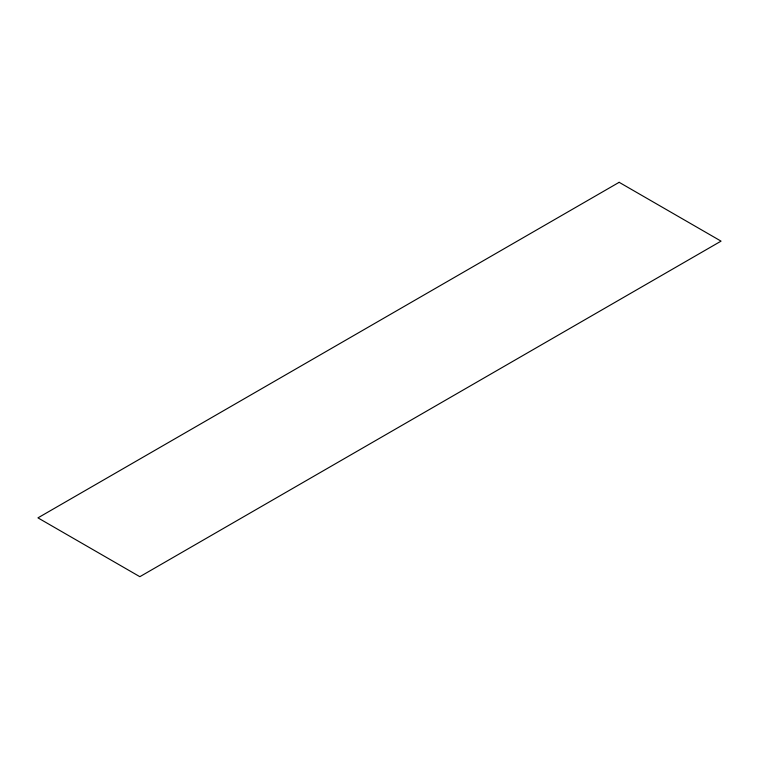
<?xml version="1.0" encoding="UTF-8"?>
<svg xmlns="http://www.w3.org/2000/svg" width="759" height="759" viewBox="0 0 759 759"><rect width="100%" height="100%" fill="white"/><g stroke="black" fill="none" stroke-linecap="round" stroke-linejoin="round"><path stroke-width="1.14" d="M619.154 182.312L37.95 517.866L139.846 576.688L721.05 241.134L619.154 182.312"/></g></svg>
